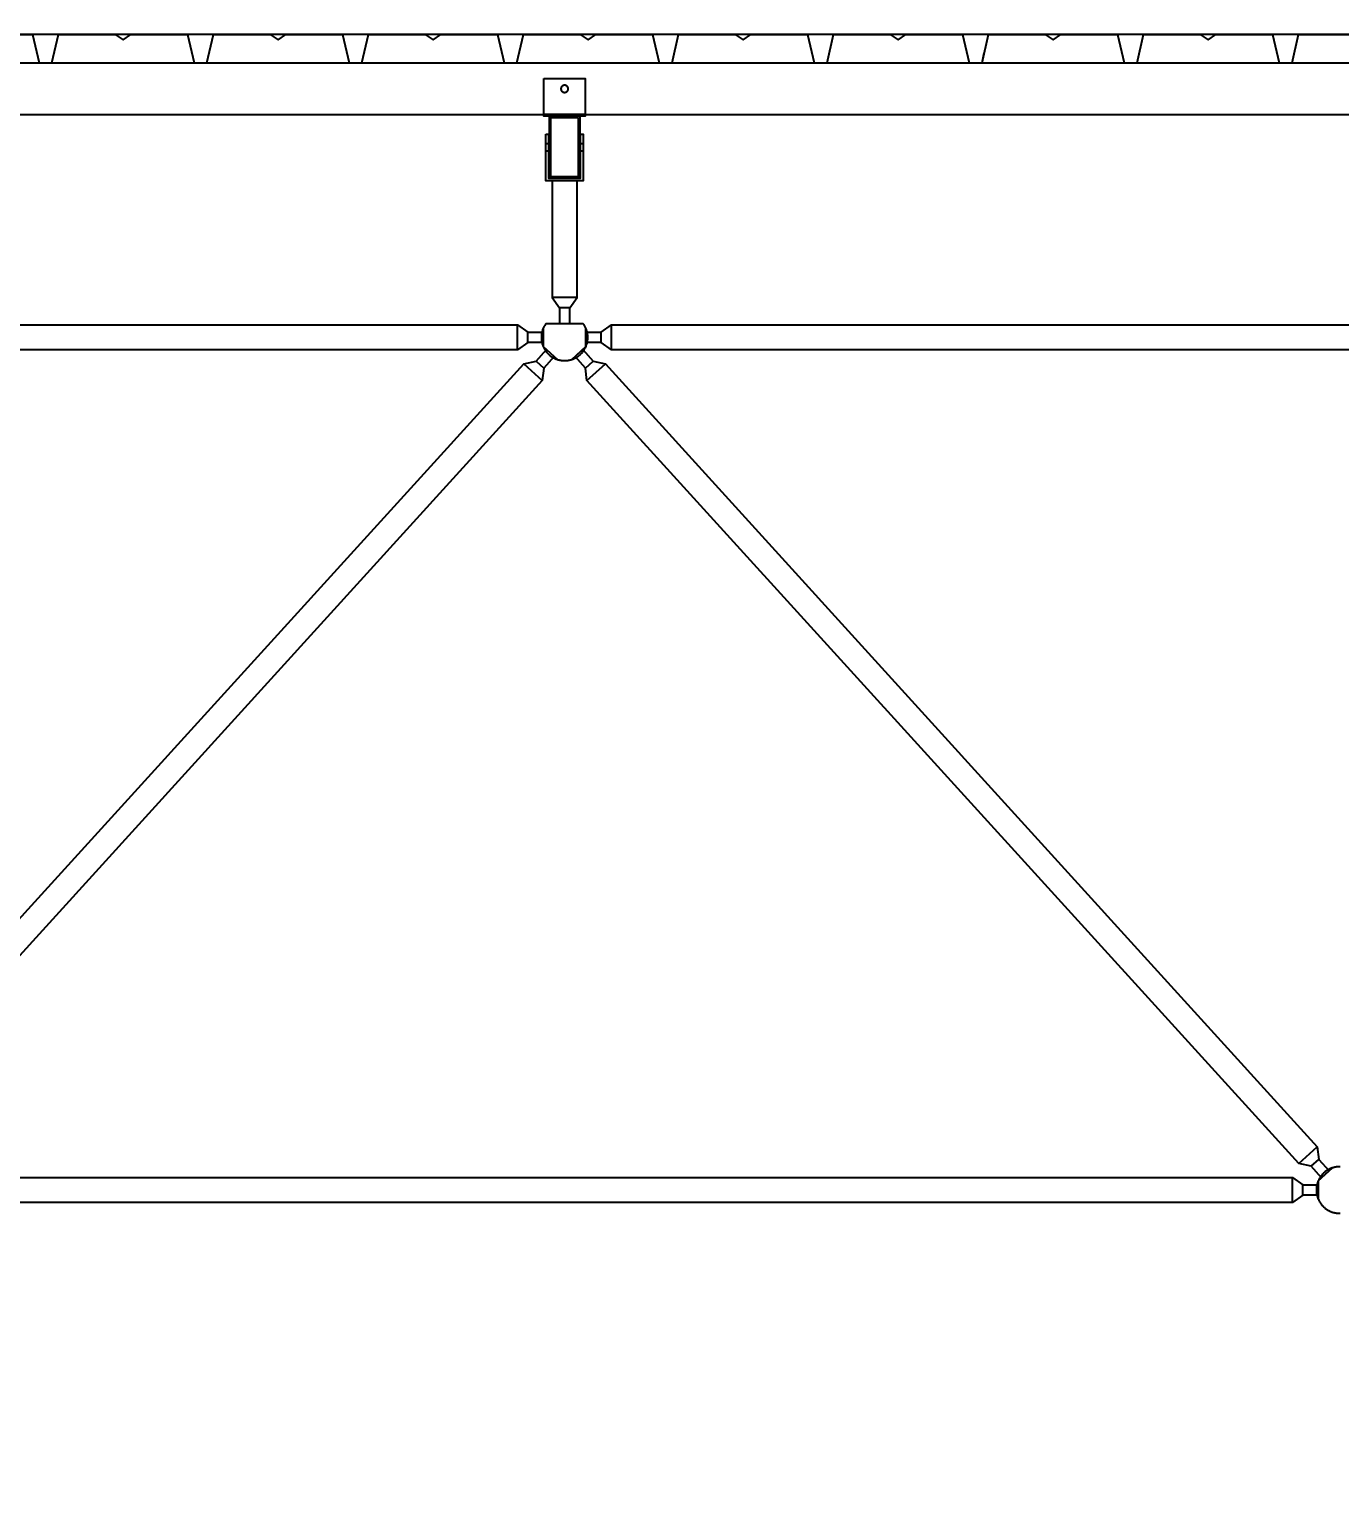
# Model space of a CAD drawing. Header units: centimetres. Extents: x 77182 to 116086, y 20619 to 33555.
# Drawn here: x 97711.1 to 97964.7, y 22503.5 to 22788 of the extents above; entities that cross this region are included whole.
import ezdxf

# ---------------------------------------------------------------- set-up
doc = ezdxf.new("R2010")
doc.units = ezdxf.units.CM
doc.header["$LTSCALE"] = 100
for name, color, linetype in [('A-ANNO-DIMS', 187, 'Continuous'), ('A-ELEV-02', 253, 'Continuous'), ('A-WALL-INSL', 249, 'Continuous'), ('A-WALL-SNWPNL', 200, 'Continuous'), ('S-STEL', 3, 'Continuous')]:
    doc.layers.add(name, color=color, linetype=linetype)
doc.styles.add('Fields_100', font='act_simplex.shx', dxfattribs={"width": 0.8, "height": 20})
doc.dimstyles.new('FIELDS_100', dxfattribs={"dimscale": 0, "dimtxt": 20, "dimasz": 5, "dimexe": 5, "dimexo": 5, "dimgap": 5, "dimtad": 0, "dimdec": 0, "dimzin": 0, "dimdsep": 46, "dimtxsty": 'Fields_100', "dimblk": 'DOT', "dimcen": 0.09, "dimclrt": 50, "dimadec": 0, "dimazin": 0, "dimtfac": 1, "dimtdec": 0, "dimtix": 1, "dimtofl": 0, "dimtmove": 1, "dimatfit": 3, "dimfxl": 5, "dimfxlon": 1, "dimtolj": 1, "dimtzin": 0, "dimarcsym": 0})

# ---------------------------------------------------------------- blocks, each defined once
blk = doc.blocks.new('_Dot')
at = {"color": 0, "linetype": 'ByBlock', "lineweight": -2}
blk.add_line((-0.5, 0), (-1, 0), dxfattribs=at)
at = {"color": 0, "linetype": 'ByBlock', "const_width": 0.5}
blk.add_lwpolyline([(-0.25, 0, 1), (0.25, 0, 1)], format="xyb", close=True, dxfattribs=at)
blk = doc.blocks.new('*D14')
at = {"layer": 'A-ANNO-DIMS', "color": 0, "lineweight": -2, "transparency": 16777216}
for p, q in [((97664.7, 23343.48), (97664.7, 23353.48)), ((99464.7, 23343.48), (99464.7, 23353.48)), ((97669.7, 23348.48), (98533.03, 23348.48)), ((99459.7, 23348.48), (98596.36, 23348.48))]:
    blk.add_line(p, q, dxfattribs=at)
at = {"layer": 'DEFPOINTS', "color": 0, "transparency": 16777216}
for p in [(99464.7, 23348.48), (97664.7, 22503.48), (99464.7, 22503.48)]:
    blk.add_point(p, dxfattribs=at)
at = {"layer": 'A-ANNO-DIMS', "color": 0, "lineweight": -2, "transparency": 16777216, "xscale": 5, "yscale": 5, "zscale": 5, "rotation": 180}
blk.add_blockref('_Dot', (97664.7, 23348.48), dxfattribs=at)
at = {"layer": 'A-ANNO-DIMS', "color": 0, "lineweight": -2, "transparency": 16777216, "xscale": 5, "yscale": 5, "zscale": 5}
blk.add_blockref('_Dot', (99464.7, 23348.48), dxfattribs=at)
at = {"layer": 'A-ANNO-DIMS', "color": 50, "transparency": 16777216, "insert": (98564.7, 23348.48), "char_height": 20, "attachment_point": 5, "style": 'Fields_100'}
blk.add_mtext('\\A1;1800', dxfattribs=at)

msp = doc.modelspace()

# ---------------------------------------------------------------- linework, layer by layer
at = {"layer": 'A-ELEV-02'}
for points in [[(94012.2, 22781.49), (103009.7, 22781.49)], [(94012.2, 22771.49), (103009.7, 22771.49)], [(97818.7, 22771.49), (97810.7, 22771.49)], [(97811.1, 22765.89), (97811.6, 22765.89)], [(97811.1, 22764.49), (97811.6, 22764.49)], [(97817.8, 22765.89), (97818.3, 22765.89)], [(97817.8, 22764.49), (97818.3, 22764.49)], [(97812.28, 22758.69), (97812.28, 22736.09), (97813.7, 22734.09), (97813.7, 22731.09)], [(97815.7, 22731.09), (97815.7, 22734.09), (97817.11, 22736.09), (97817.11, 22758.69)], [(97817.11, 22736.09), (97812.28, 22736.09)], [(97815.7, 22734.09), (97813.7, 22734.09)], [(97518.8, 22729.39), (97521.8, 22729.39), (97523.8, 22730.8), (97805.6, 22730.8), (97807.6, 22729.39), (97810.6, 22729.39)], [(97805.6, 22725.97), (97805.6, 22730.8)], [(97811.1, 22731.09), (97811.01, 22730.97), (97810.93, 22730.84), (97810.85, 22730.71), (97810.77, 22730.58), (97810.7, 22730.45), (97810.63, 22730.31), (97810.56, 22730.17), (97810.51, 22730.02), (97810.45, 22729.88), (97810.43, 22729.8), (97810.4, 22729.73), (97810.38, 22729.65), (97810.36, 22729.57), (97810.34, 22729.5), (97810.32, 22729.42), (97810.3, 22729.34), (97810.28, 22729.26), (97810.27, 22729.19), (97810.26, 22729.11), (97810.24, 22729.03), (97810.23, 22728.95), (97810.22, 22728.87), (97810.22, 22728.79), (97810.21, 22728.71), (97810.2, 22728.63), (97810.2, 22728.55), (97810.2, 22728.47), (97810.2, 22728.39), (97810.2, 22728.31), (97810.2, 22728.23), (97810.2, 22728.15), (97810.21, 22728.07), (97810.21, 22727.99), (97810.22, 22727.92), (97810.23, 22727.84), (97810.24, 22727.76), (97810.25, 22727.68), (97810.28, 22727.53), (97810.31, 22727.37), (97810.35, 22727.22), (97810.39, 22727.07), (97810.44, 22726.93), (97810.49, 22726.79), (97810.55, 22726.65), (97810.61, 22726.51), (97810.67, 22726.37), (97810.74, 22726.24), (97810.81, 22726.11), (97810.89, 22725.98), (97810.98, 22725.86), (97811.07, 22725.73), (97811.16, 22725.61), (97811.26, 22725.49), (97811.36, 22725.37), (97811.47, 22725.25), (97811.52, 22725.2), (97811.58, 22725.14), (97811.64, 22725.09), (97811.69, 22725.04), (97811.75, 22724.98), (97811.81, 22724.93), (97811.88, 22724.88), (97811.94, 22724.83), (97812, 22724.78), (97812.07, 22724.74), (97812.13, 22724.69), (97812.2, 22724.65), (97812.26, 22724.6), (97812.33, 22724.56), (97812.4, 22724.52), (97812.47, 22724.48), (97812.54, 22724.44), (97812.61, 22724.4), (97812.68, 22724.36), (97812.75, 22724.33), (97812.82, 22724.3), (97812.9, 22724.26), (97812.97, 22724.23), (97813.04, 22724.2), (97813.12, 22724.17), (97813.19, 22724.15), (97813.27, 22724.12), (97813.34, 22724.1), (97813.49, 22724.05), (97813.64, 22724.01), (97813.79, 22723.98), (97813.95, 22723.95), (97814.1, 22723.93), (97814.25, 22723.91), (97814.4, 22723.9), (97814.55, 22723.89), (97814.7, 22723.89), (97814.85, 22723.89), (97815, 22723.9), (97815.15, 22723.91), (97815.3, 22723.93), (97815.45, 22723.95), (97815.6, 22723.98), (97815.75, 22724.01), (97815.9, 22724.05), (97816.05, 22724.1), (97816.13, 22724.12), (97816.2, 22724.15), (97816.28, 22724.17), (97816.35, 22724.2), (97816.43, 22724.23), (97816.5, 22724.26), (97816.57, 22724.3), (97816.64, 22724.33), (97816.71, 22724.36), (97816.79, 22724.4), (97816.86, 22724.44), (97816.93, 22724.48), (97816.99, 22724.52), (97817.06, 22724.56), (97817.13, 22724.6), (97817.2, 22724.65), (97817.26, 22724.69), (97817.33, 22724.74), (97817.39, 22724.78), (97817.46, 22724.83), (97817.52, 22724.88), (97817.58, 22724.93), (97817.64, 22724.98), (97817.7, 22725.04), (97817.76, 22725.09), (97817.82, 22725.14), (97817.87, 22725.2), (97817.93, 22725.25), (97818.04, 22725.37), (97818.14, 22725.49), (97818.24, 22725.61), (97818.33, 22725.73), (97818.42, 22725.86), (97818.5, 22725.98), (97818.58, 22726.11), (97818.65, 22726.24), (97818.72, 22726.37), (97818.79, 22726.51), (97818.85, 22726.65), (97818.9, 22726.79), (97818.95, 22726.93), (97819, 22727.07), (97819.04, 22727.22), (97819.08, 22727.37), (97819.11, 22727.53), (97819.14, 22727.68), (97819.15, 22727.76), (97819.16, 22727.84), (97819.17, 22727.92), (97819.18, 22727.99), (97819.19, 22728.07), (97819.19, 22728.15), (97819.19, 22728.23), (97819.2, 22728.31), (97819.2, 22728.39), (97819.2, 22728.47), (97819.19, 22728.55), (97819.19, 22728.63), (97819.19, 22728.71), (97819.18, 22728.79), (97819.17, 22728.87), (97819.16, 22728.95), (97819.15, 22729.03), (97819.14, 22729.11), (97819.13, 22729.19), (97819.11, 22729.26), (97819.09, 22729.34), (97819.08, 22729.42), (97819.06, 22729.5), (97819.04, 22729.57), (97819.02, 22729.65), (97818.99, 22729.73), (97818.97, 22729.8), (97818.94, 22729.88), (97818.89, 22730.02), (97818.83, 22730.17), (97818.77, 22730.31), (97818.7, 22730.45), (97818.63, 22730.58), (97818.55, 22730.71), (97818.47, 22730.84), (97818.38, 22730.97), (97818.3, 22731.09)], [(97810.6, 22726.53), (97810.6, 22730.24)], [(97811.1, 22731.09), (97818.3, 22731.09)], [(97818.8, 22729.39), (97821.8, 22729.39), (97823.8, 22730.8), (98105.6, 22730.8), (98107.6, 22729.39), (98110.6, 22729.39)], [(97818.8, 22726.53), (97818.8, 22730.24)], [(97823.8, 22725.97), (97823.8, 22730.8)], [(97810.6, 22727.39), (97807.6, 22727.39), (97805.6, 22725.97), (97523.8, 22725.97), (97521.8, 22727.39), (97518.8, 22727.39)], [(97807.6, 22727.39), (97807.6, 22729.39)], [(98110.6, 22727.39), (98107.6, 22727.39), (98105.6, 22725.97), (97823.8, 22725.97), (97821.8, 22727.39), (97818.8, 22727.39)], [(97821.8, 22727.39), (97821.8, 22729.39)], [(97810.57, 22726.6), (97813.31, 22724.11)], [(97816.08, 22724.11), (97818.83, 22726.6)], [(97806.79, 22723.28), (97810.36, 22720.03)], [(97809.18, 22723.81), (97810.66, 22722.46)], [(97818.73, 22722.46), (97820.21, 22723.81)], [(97819.03, 22720.03), (97822.61, 22723.28)], [(97956.79, 22568.5), (97960.36, 22571.74)], [(97959.18, 22567.97), (97960.66, 22569.31)], [(97964.8, 22567.89), (97964.7, 22567.89), (97964.6, 22567.89), (97964.5, 22567.88), (97964.4, 22567.88), (97964.29, 22567.87), (97964.19, 22567.86), (97964.09, 22567.84), (97963.98, 22567.83), (97963.88, 22567.81), (97963.77, 22567.79), (97963.67, 22567.77), (97963.56, 22567.74), (97963.46, 22567.71), (97963.35, 22567.68), (97963.25, 22567.65), (97963.15, 22567.61), (97963.04, 22567.57), (97962.94, 22567.53), (97962.83, 22567.48), (97962.73, 22567.43), (97962.63, 22567.38), (97962.53, 22567.33), (97962.43, 22567.27), (97962.33, 22567.21), (97962.24, 22567.15), (97962.14, 22567.09), (97962.04, 22567.02), (97961.95, 22566.95), (97961.86, 22566.88), (97961.77, 22566.81), (97961.68, 22566.73), (97961.6, 22566.65), (97961.52, 22566.57), (97961.43, 22566.49), (97961.36, 22566.4), (97961.28, 22566.31), (97961.2, 22566.22), (97961.13, 22566.13), (97961.06, 22566.04), (97961, 22565.94), (97960.93, 22565.85), (97960.87, 22565.75), (97960.81, 22565.65), (97960.75, 22565.55), (97960.7, 22565.45), (97960.65, 22565.35), (97960.6, 22565.25), (97960.56, 22565.15), (97960.51, 22565.04), (97960.47, 22564.94), (97960.44, 22564.83), (97960.4, 22564.73), (97960.37, 22564.62), (97960.34, 22564.52), (97960.32, 22564.41), (97960.29, 22564.31), (97960.27, 22564.21), (97960.25, 22564.1), (97960.24, 22564), (97960.23, 22563.89), (97960.22, 22563.79), (97960.21, 22563.69), (97960.2, 22563.59), (97960.2, 22563.49), (97960.2, 22563.39), (97960.2, 22563.29), (97960.2, 22563.19), (97960.21, 22563.08), (97960.22, 22562.98), (97960.23, 22562.88), (97960.24, 22562.78), (97960.25, 22562.67), (97960.27, 22562.57), (97960.29, 22562.46), (97960.32, 22562.36), (97960.34, 22562.25), (97960.37, 22562.15), (97960.4, 22562.04), (97960.44, 22561.94), (97960.47, 22561.83), (97960.51, 22561.73), (97960.56, 22561.63), (97960.6, 22561.52), (97960.65, 22561.42), (97960.7, 22561.32), (97960.75, 22561.22), (97960.81, 22561.12), (97960.87, 22561.02), (97960.93, 22560.92), (97961, 22560.83), (97961.06, 22560.73), (97961.13, 22560.64), (97961.2, 22560.55), (97961.28, 22560.46), (97961.36, 22560.37), (97961.43, 22560.29), (97961.52, 22560.2), (97961.6, 22560.12), (97961.68, 22560.04), (97961.77, 22559.97), (97961.86, 22559.89), (97961.95, 22559.82), (97962.04, 22559.75), (97962.14, 22559.68), (97962.24, 22559.62), (97962.33, 22559.56), (97962.43, 22559.5), (97962.53, 22559.44), (97962.63, 22559.39), (97962.73, 22559.34), (97962.83, 22559.29), (97962.94, 22559.25), (97963.04, 22559.2), (97963.15, 22559.16), (97963.25, 22559.13), (97963.35, 22559.09), (97963.46, 22559.06), (97963.56, 22559.03), (97963.67, 22559.01), (97963.77, 22558.98), (97963.88, 22558.96), (97963.98, 22558.94), (97964.09, 22558.93), (97964.19, 22558.92), (97964.29, 22558.9), (97964.4, 22558.9), (97964.5, 22558.89), (97964.6, 22558.89), (97964.7, 22558.89), (97964.8, 22558.89)], [(97960.57, 22565.17), (97963.31, 22567.67)], [(97668.8, 22564.39), (97671.8, 22564.39), (97673.8, 22565.8), (97955.6, 22565.8), (97957.6, 22564.39), (97960.6, 22564.39)], [(97955.6, 22560.97), (97955.6, 22565.8)], [(97960.6, 22561.53), (97960.6, 22565.24)], [(97960.6, 22562.39), (97957.6, 22562.39), (97955.6, 22560.97), (97673.8, 22560.97), (97671.8, 22562.39), (97668.8, 22562.39)], [(97957.6, 22562.39), (97957.6, 22564.39)]]:
    msp.add_lwpolyline(points, dxfattribs=at)
for points in [[(97810.7, 22778.49), (97818.7, 22778.49), (97818.7, 22771.19), (97810.7, 22771.19)], [(97815.4, 22776.49), (97815.4, 22776.5), (97815.4, 22776.52), (97815.4, 22776.53), (97815.39, 22776.55), (97815.39, 22776.57), (97815.39, 22776.58), (97815.39, 22776.6), (97815.39, 22776.61), (97815.38, 22776.63), (97815.38, 22776.65), (97815.37, 22776.66), (97815.37, 22776.68), (97815.37, 22776.7), (97815.36, 22776.71), (97815.35, 22776.73), (97815.35, 22776.74), (97815.34, 22776.76), (97815.33, 22776.78), (97815.33, 22776.79), (97815.32, 22776.81), (97815.31, 22776.82), (97815.3, 22776.84), (97815.29, 22776.85), (97815.28, 22776.87), (97815.27, 22776.88), (97815.26, 22776.9), (97815.25, 22776.91), (97815.24, 22776.93), (97815.23, 22776.94), (97815.22, 22776.96), (97815.21, 22776.97), (97815.19, 22776.98), (97815.18, 22776.99), (97815.17, 22777.01), (97815.15, 22777.02), (97815.14, 22777.03), (97815.12, 22777.04), (97815.11, 22777.05), (97815.1, 22777.06), (97815.08, 22777.07), (97815.07, 22777.08), (97815.05, 22777.09), (97815.03, 22777.1), (97815.02, 22777.11), (97815, 22777.12), (97814.99, 22777.12), (97814.97, 22777.13), (97814.96, 22777.14), (97814.94, 22777.14), (97814.92, 22777.15), (97814.91, 22777.15), (97814.89, 22777.16), (97814.87, 22777.16), (97814.86, 22777.17), (97814.84, 22777.17), (97814.82, 22777.17), (97814.81, 22777.18), (97814.79, 22777.18), (97814.78, 22777.18), (97814.76, 22777.18), (97814.74, 22777.19), (97814.73, 22777.19), (97814.71, 22777.19), (97814.7, 22777.19), (97814.68, 22777.19), (97814.67, 22777.19), (97814.65, 22777.19), (97814.63, 22777.18), (97814.62, 22777.18), (97814.6, 22777.18), (97814.59, 22777.18), (97814.57, 22777.17), (97814.55, 22777.17), (97814.54, 22777.17), (97814.52, 22777.16), (97814.5, 22777.16), (97814.49, 22777.15), (97814.47, 22777.15), (97814.46, 22777.14), (97814.44, 22777.14), (97814.42, 22777.13), (97814.41, 22777.12), (97814.39, 22777.12), (97814.38, 22777.11), (97814.36, 22777.1), (97814.34, 22777.09), (97814.33, 22777.08), (97814.31, 22777.07), (97814.3, 22777.06), (97814.28, 22777.05), (97814.27, 22777.04), (97814.26, 22777.03), (97814.24, 22777.02), (97814.23, 22777.01), (97814.22, 22776.99), (97814.2, 22776.98), (97814.19, 22776.97), (97814.18, 22776.96), (97814.17, 22776.94), (97814.15, 22776.93), (97814.14, 22776.91), (97814.13, 22776.9), (97814.12, 22776.88), (97814.11, 22776.87), (97814.1, 22776.85), (97814.09, 22776.84), (97814.08, 22776.82), (97814.08, 22776.81), (97814.07, 22776.79), (97814.06, 22776.78), (97814.05, 22776.76), (97814.05, 22776.74), (97814.04, 22776.73), (97814.03, 22776.71), (97814.03, 22776.7), (97814.02, 22776.68), (97814.02, 22776.66), (97814.02, 22776.65), (97814.01, 22776.63), (97814.01, 22776.61), (97814.01, 22776.6), (97814, 22776.58), (97814, 22776.57), (97814, 22776.55), (97814, 22776.53), (97814, 22776.52), (97814, 22776.5), (97814, 22776.49), (97814, 22776.47), (97814, 22776.46), (97814, 22776.44), (97814, 22776.42), (97814, 22776.41), (97814, 22776.39), (97814.01, 22776.38), (97814.01, 22776.36), (97814.01, 22776.34), (97814.02, 22776.33), (97814.02, 22776.31), (97814.02, 22776.29), (97814.03, 22776.28), (97814.03, 22776.26), (97814.04, 22776.25), (97814.05, 22776.23), (97814.05, 22776.21), (97814.06, 22776.2), (97814.07, 22776.18), (97814.08, 22776.17), (97814.08, 22776.15), (97814.09, 22776.13), (97814.1, 22776.12), (97814.11, 22776.1), (97814.12, 22776.09), (97814.13, 22776.07), (97814.14, 22776.06), (97814.15, 22776.05), (97814.17, 22776.03), (97814.18, 22776.02), (97814.19, 22776), (97814.2, 22775.99), (97814.22, 22775.98), (97814.23, 22775.97), (97814.24, 22775.95), (97814.26, 22775.94), (97814.27, 22775.93), (97814.28, 22775.92), (97814.3, 22775.91), (97814.31, 22775.9), (97814.33, 22775.89), (97814.34, 22775.88), (97814.36, 22775.87), (97814.38, 22775.86), (97814.39, 22775.86), (97814.41, 22775.85), (97814.42, 22775.84), (97814.44, 22775.84), (97814.46, 22775.83), (97814.47, 22775.82), (97814.49, 22775.82), (97814.5, 22775.81), (97814.52, 22775.81), (97814.54, 22775.81), (97814.55, 22775.8), (97814.57, 22775.8), (97814.59, 22775.8), (97814.6, 22775.79), (97814.62, 22775.79), (97814.63, 22775.79), (97814.65, 22775.79), (97814.67, 22775.79), (97814.68, 22775.79), (97814.7, 22775.79), (97814.71, 22775.79), (97814.73, 22775.79), (97814.74, 22775.79), (97814.76, 22775.79), (97814.78, 22775.79), (97814.79, 22775.79), (97814.81, 22775.8), (97814.82, 22775.8), (97814.84, 22775.8), (97814.86, 22775.81), (97814.87, 22775.81), (97814.89, 22775.81), (97814.91, 22775.82), (97814.92, 22775.82), (97814.94, 22775.83), (97814.96, 22775.84), (97814.97, 22775.84), (97814.99, 22775.85), (97815, 22775.86), (97815.02, 22775.86), (97815.03, 22775.87), (97815.05, 22775.88), (97815.07, 22775.89), (97815.08, 22775.9), (97815.1, 22775.91), (97815.11, 22775.92), (97815.12, 22775.93), (97815.14, 22775.94), (97815.15, 22775.95), (97815.17, 22775.97), (97815.18, 22775.98), (97815.19, 22775.99), (97815.21, 22776), (97815.22, 22776.02), (97815.23, 22776.03), (97815.24, 22776.05), (97815.25, 22776.06), (97815.26, 22776.07), (97815.27, 22776.09), (97815.28, 22776.1), (97815.29, 22776.12), (97815.3, 22776.13), (97815.31, 22776.15), (97815.32, 22776.17), (97815.33, 22776.18), (97815.33, 22776.2), (97815.34, 22776.21), (97815.35, 22776.23), (97815.35, 22776.25), (97815.36, 22776.26), (97815.37, 22776.28), (97815.37, 22776.29), (97815.37, 22776.31), (97815.38, 22776.33), (97815.38, 22776.34), (97815.39, 22776.36), (97815.39, 22776.38), (97815.39, 22776.39), (97815.39, 22776.41), (97815.39, 22776.42), (97815.4, 22776.44), (97815.4, 22776.46), (97815.4, 22776.47)], [(97811.1, 22767.69), (97811.6, 22767.69), (97811.6, 22759.19), (97817.8, 22759.19), (97817.8, 22767.69), (97818.3, 22767.69), (97818.3, 22758.69), (97811.1, 22758.69)], [(97666.72, 22567.09), (97668.73, 22569.31), (97669.03, 22571.74), (97806.79, 22723.28), (97809.18, 22723.81), (97811.2, 22726.03), (97812.68, 22724.68), (97810.66, 22722.46), (97810.36, 22720.03), (97672.61, 22568.5), (97670.21, 22567.97), (97668.2, 22565.75)], [(97961.2, 22565.75), (97959.18, 22567.97), (97956.79, 22568.5), (97819.03, 22720.03), (97818.73, 22722.46), (97816.72, 22724.68), (97818.2, 22726.03), (97820.21, 22723.81), (97822.61, 22723.28), (97960.36, 22571.74), (97960.66, 22569.31), (97962.68, 22567.09)]]:
    msp.add_lwpolyline(points, close=True, dxfattribs=at)
at = {"layer": 'A-WALL-INSL', "ltscale": 0.002}
msp.add_lwpolyline([(112094.7, 22786.99), (94022.2, 22786.99)], dxfattribs=at)
at = {"layer": 'A-WALL-SNWPNL', "ltscale": 100}
for points in [[(97700.74, 22786.99), (97711.74, 22786.99), (97712.99, 22781.49), (97715.49, 22781.49), (97715.93, 22783.44)], [(97712.54, 22783.44), (97712.99, 22781.49), (97715.49, 22781.49), (97716.74, 22786.99), (97727.74, 22786.99), (97729.24, 22785.99), (97730.74, 22786.99), (97741.74, 22786.99), (97742.99, 22781.49), (97745.49, 22781.49), (97746.74, 22786.99), (97757.74, 22786.99), (97759.24, 22785.99), (97760.74, 22786.99), (97771.74, 22786.99), (97772.99, 22781.49), (97775.49, 22781.49), (97776.74, 22786.99), (97787.74, 22786.99), (97789.24, 22785.99), (97790.74, 22786.99), (97801.74, 22786.99), (97802.99, 22781.49), (97805.49, 22781.49), (97805.93, 22783.44)], [(97802.54, 22783.44), (97802.99, 22781.49), (97805.49, 22781.49), (97806.74, 22786.99), (97817.74, 22786.99), (97819.24, 22785.99), (97820.74, 22786.99), (97831.74, 22786.99), (97832.99, 22781.49), (97835.49, 22781.49), (97836.74, 22786.99), (97847.74, 22786.99), (97849.24, 22785.99), (97850.74, 22786.99), (97861.74, 22786.99), (97862.99, 22781.49), (97865.49, 22781.49), (97866.74, 22786.99), (97877.74, 22786.99), (97879.24, 22785.99), (97880.74, 22786.99), (97891.74, 22786.99), (97892.99, 22781.49), (97895.49, 22781.49), (97895.93, 22783.44)], [(97892.54, 22783.44), (97892.99, 22781.49), (97895.49, 22781.49), (97896.74, 22786.99), (97907.74, 22786.99), (97909.24, 22785.99), (97910.74, 22786.99), (97921.74, 22786.99), (97922.99, 22781.49), (97925.49, 22781.49), (97926.74, 22786.99), (97937.74, 22786.99), (97939.24, 22785.99), (97940.74, 22786.99), (97951.74, 22786.99), (97952.99, 22781.49), (97955.49, 22781.49), (97956.74, 22786.99), (97967.74, 22786.99)]]:
    msp.add_lwpolyline(points, dxfattribs=at)
at = {"layer": 'S-STEL'}
msp.add_lwpolyline([(97817.7, 22759.19), (97817.7, 22771.19), (97811.7, 22771.19), (97811.7, 22759.19)], dxfattribs=at)
msp.add_lwpolyline([(97817.4, 22770.89), (97812, 22770.89), (97812, 22759.49), (97817.4, 22759.49)], close=True, dxfattribs=at)

# ---------------------------------------------------------------- dimensions: what is measured, and where the dimension line sits
at = {"layer": 'A-ANNO-DIMS'}
dim = msp.add_linear_dim(base=(99464.7, 23348.48), p1=(97664.7, 22503.48), p2=(99464.7, 22503.48), dimstyle='FIELDS_100', override={"dimscale": 1}, dxfattribs=at)
dim.commit()
dim.dimension.update_dxf_attribs({"geometry": '*D14', "text_midpoint": (98564.7, 23348.48)})

doc.saveas('drawing.dxf')
